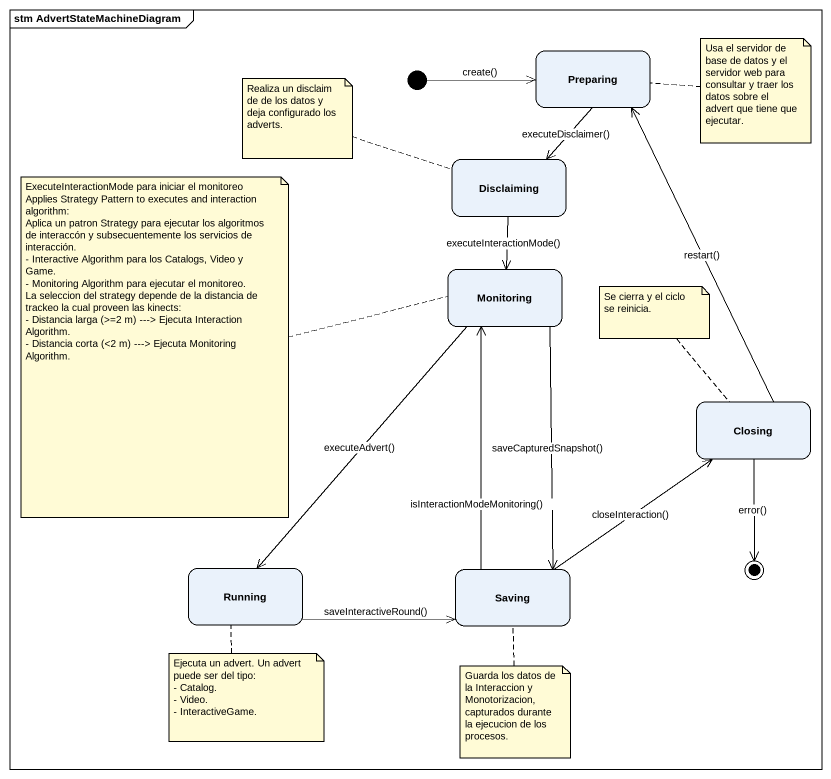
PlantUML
@startuml
mainframe stm AdvertStateMachineDiagram
hide empty description
state Preparing
state Disclaiming
state Monitoring
state Closing
state Running
state Saving
[*] -right-> Preparing : create()
Preparing --> Disclaiming : executeDisclaimer()
Disclaiming --> Monitoring : executeInteractionMode()
Monitoring --> Running : executeAdvert()
Monitoring --> Saving : saveCapturedSnapshot()
Closing -up-> Preparing : restart()
Running -right-> Saving : saveInteractiveRound()
Saving -up-> Monitoring : isInteractionModeMonitoring()
Saving -up-> Closing : closeInteraction()
Closing --> [*] : error()
note right of Preparing : Usa el servidor de base de datos y el servidor web para consultar y traer los datos sobre el advert que tiene que ejecutar.
note left of Disclaiming : Realiza un disclaim de de los datos y deja configurado los adverts.
note left of Monitoring
  ExecuteInteractionMode para iniciar el monitoreo
  Applies Strategy Pattern to executes and interaction algorithm:
  Aplica un patron Strategy para ejecutar los algoritmos de interaccón y subsecuentemente los servicios de interacción.
  - Interactive Algorithm para los Catalogs, Video y Game.
  - Monitoring Algorithm para ejecutar el monitoreo.
  La seleccion del strategy depende de la distancia de trackeo la cual proveen las kinects:
  - Distancia larga (>=2 m) ---> Ejecuta Interaction Algorithm.
  - Distancia corta (<2 m) ---> Ejecuta Monitoring Algorithm.
end note
note top of Closing : Se cierra y el ciclo se reinicia.
note bottom of Running
  Ejecuta un advert. Un advert puede ser del tipo:
  - Catalog.
  - Video.
  - InteractiveGame.
end note
note bottom of Saving : Guarda los datos de la Interaccion y Monotorizacion, capturados durante la ejecucion de los procesos.
@enduml
